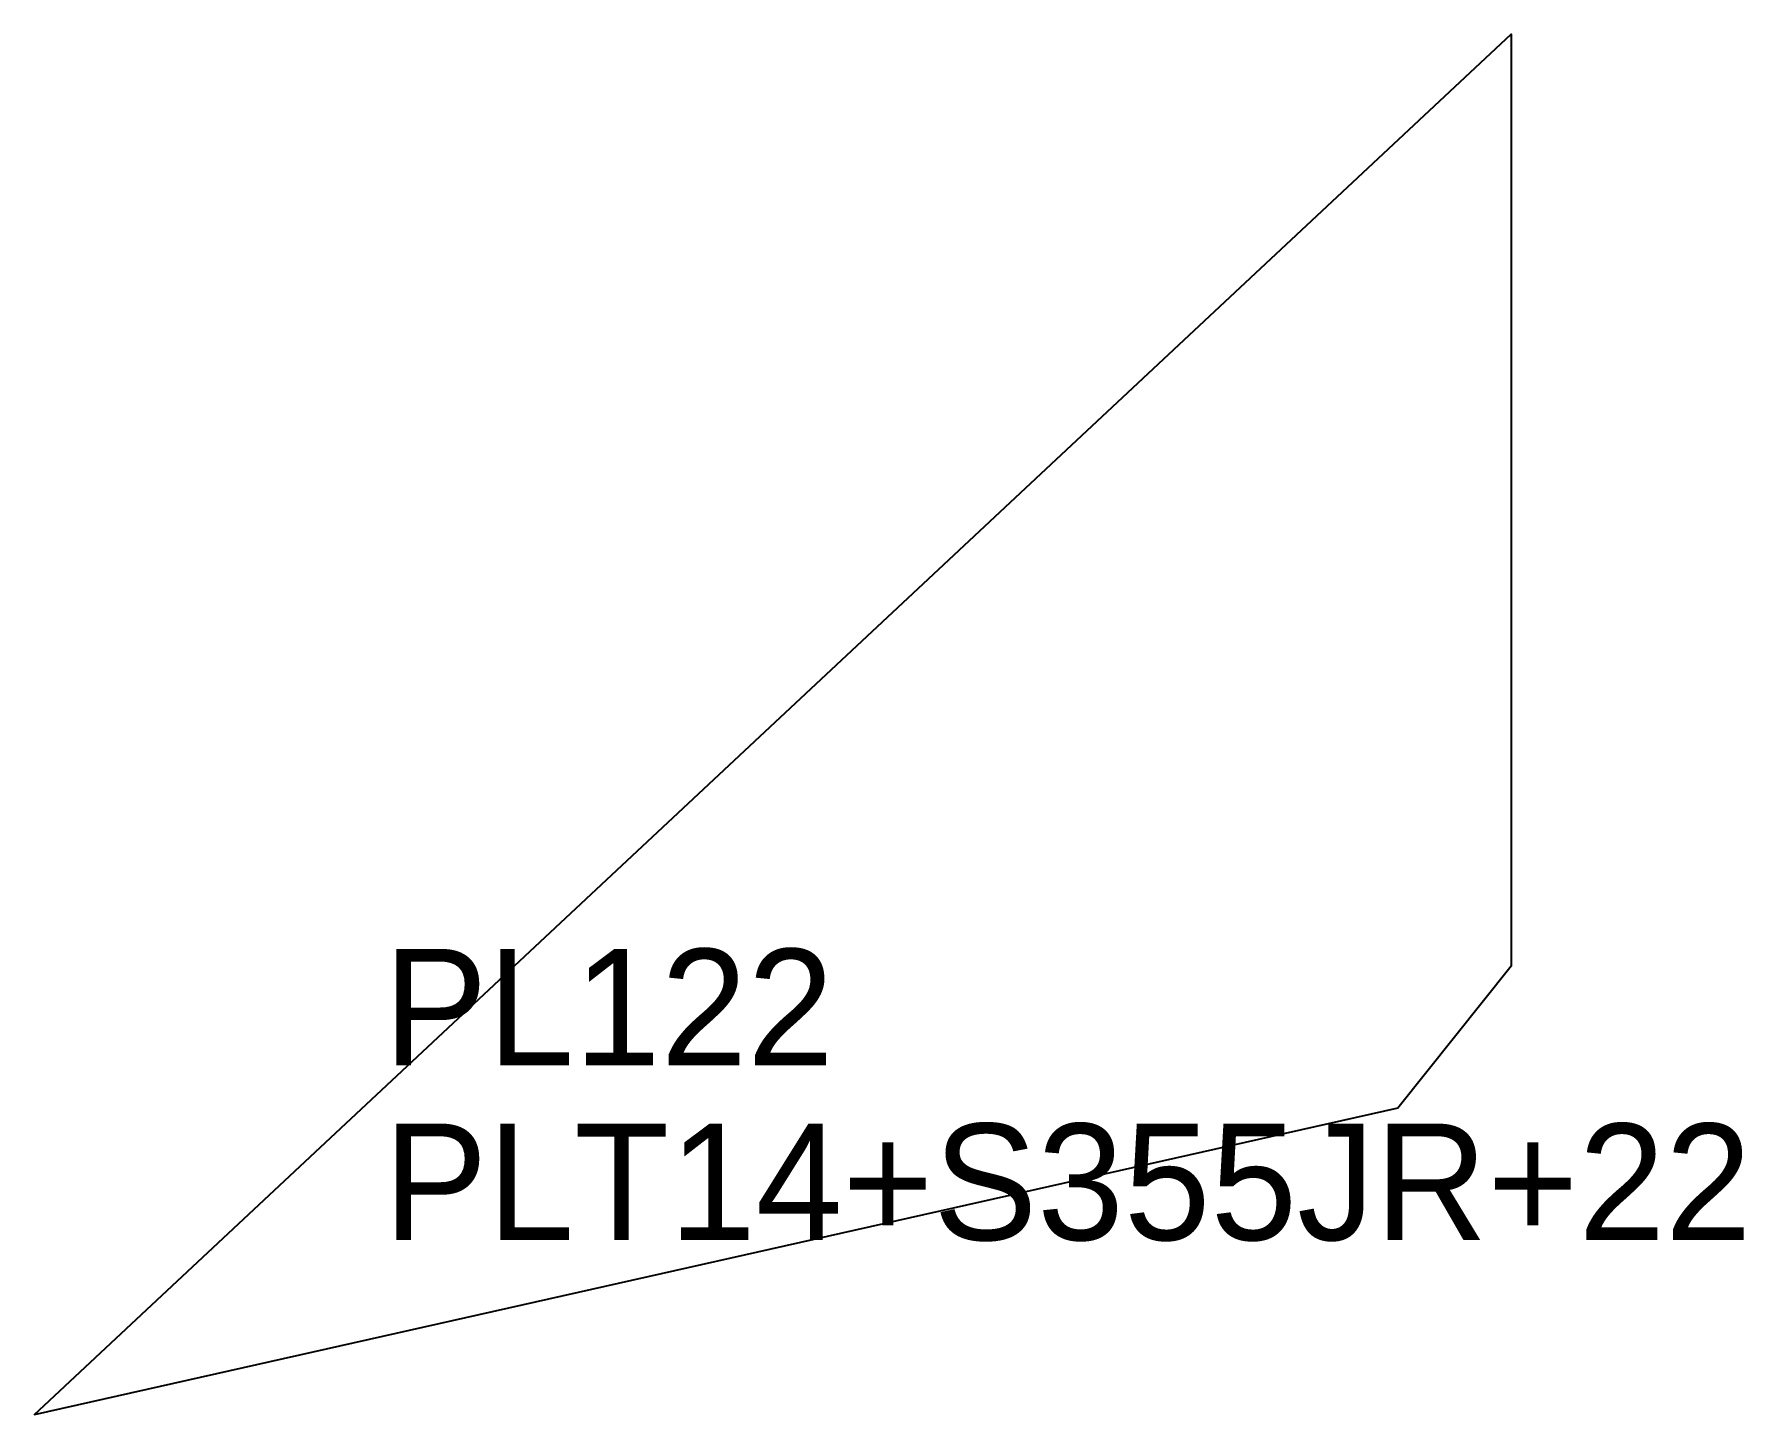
# Model space of a CAD drawing. Extents: x 0 to 147, y 0 to 119.
import ezdxf

# ---------------------------------------------------------------- set-up
doc = ezdxf.new("R2010")
doc.units = 0
for name, color, linetype in [('CUT', 7, 'CONTINUOUS'), ('SCRIBE', 3, 'CONTINUOUS'), ('TEXT', 7, 'CONTINUOUS')]:
    doc.layers.add(name, color=color, linetype=linetype)

msp = doc.modelspace()

# ---------------------------------------------------------------- linework, layer by layer
at = {"layer": 'CUT', "color": 7, "linetype": 'CONTINUOUS'}
msp.add_lwpolyline([(0, 0), (126.83, 118.53), (126.83, 38.53), (117.08, 26.33)], close=True, dxfattribs=at)

# ---------------------------------------------------------------- texts
at = {"layer": 'SCRIBE', "color": 3}
msp.add_text('PL122', height=10, dxfattribs=at).set_placement((30, 30))
at = {"layer": 'TEXT', "color": 7}
msp.add_text('PLT14+S355JR+22', height=10, dxfattribs=at).set_placement((30, 15))

doc.saveas('drawing.dxf')
